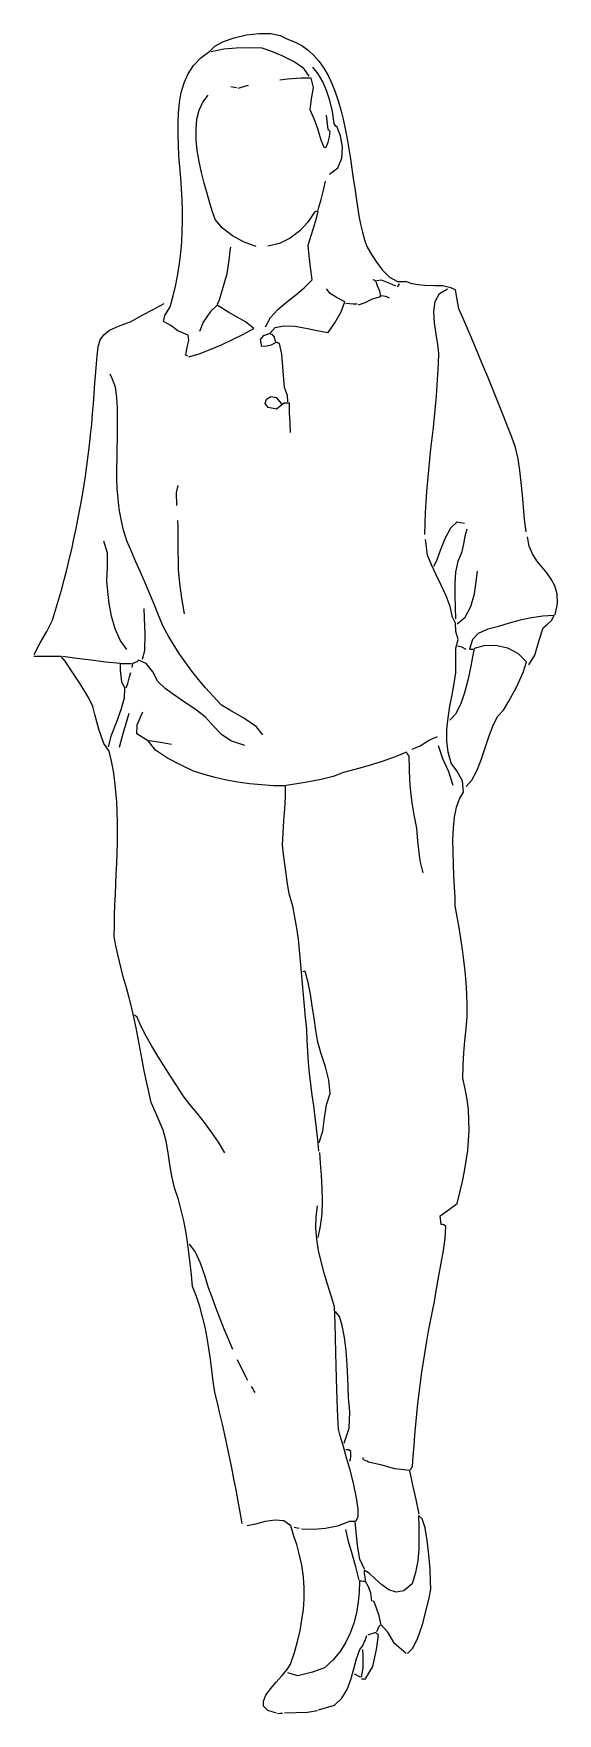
# Model space of a CAD drawing. Extents: x -29 to 24, y 80 to 250.
import ezdxf

# ---------------------------------------------------------------- set-up
doc = ezdxf.new("R2010")
doc.units = 0
doc.layers.add('OR-FIGURE', color=7, linetype='CONTINUOUS')

msp = doc.modelspace()

# ---------------------------------------------------------------- linework, layer by layer
at = {"layer": 'OR-FIGURE', "linetype": 'CONTINUOUS'}
for p, q in [((-9.86, 249.26), (-8.76, 249.63)), ((-8.76, 249.63), (-7.52, 249.91)), ((-7.52, 249.91), (-6.25, 250.05)), ((-6.25, 250.05), (-5.08, 250.05)), ((-5.08, 250.05), (-4.11, 249.87)), ((-4.11, 249.87), (-3.45, 249.51)), ((-12.13, 247.59), (-11.21, 248.27)), ((-11.21, 248.27), (-10.71, 248.79)), ((-9.8, 248.47), (-11.08, 248.22)), ((-10.71, 248.79), (-9.86, 249.26)), ((-8.57, 248.58), (-9.8, 248.47)), ((-7.32, 248.6), (-8.57, 248.58)), ((-5.93, 248.57), (-7.32, 248.6)), ((-5.08, 248.27), (-5.93, 248.57)), ((-3.93, 247.81), (-5.08, 248.27)), ((-3.45, 249.51), (-2.67, 249.23)), ((-2.67, 249.23), (-1.95, 248.85)), ((-1.95, 248.85), (-1.31, 248.39)), ((-1.31, 248.39), (-0.72, 247.85)), ((-0.72, 247.85), (-0.19, 247.24)), ((-13.42, 245.99), (-12.86, 246.83)), ((-12.86, 246.83), (-12.13, 247.59)), ((-2.72, 247.21), (-3.93, 247.81)), ((-1.72, 246.51), (-2.72, 247.21)), ((-1.19, 245.75), (-1.72, 246.51)), ((-0.29, 245.97), (-0.83, 246.65)), ((-0.19, 247.24), (0.28, 246.55)), ((0.28, 246.55), (0.71, 245.81)), ((-14.12, 244.11), (-13.83, 245.08)), ((-13.83, 245.08), (-13.42, 245.99)), ((-8.92, 244.64), (-9.1, 244.66)), ((-8.72, 244.61), (-8.92, 244.64)), ((-8.52, 244.56), (-8.72, 244.61)), ((-8.37, 244.54), (-8.03, 244.64)), ((-8.03, 244.64), (-7.68, 244.74)), ((-7.68, 244.74), (-7.33, 244.84)), ((-3.4, 245.44), (-4.16, 245.35)), ((-2, 245.54), (-3.4, 245.44)), ((-0.99, 245.53), (-2, 245.54)), ((-0.75, 244.6), (-0.99, 245.53)), ((-0.95, 243.45), (-0.75, 244.6)), ((0.18, 245.18), (-0.29, 245.97)), ((0.57, 244.3), (0.18, 245.18)), ((0.71, 245.81), (1.09, 245.01)), ((1.09, 245.01), (1.43, 244.16)), ((-14.39, 242.05), (-14.29, 243.1)), ((-14.29, 243.1), (-14.12, 244.11)), ((-12.3, 242.31), (-11.93, 243.13)), ((-11.93, 243.13), (-11.39, 243.83)), ((-1.1, 242.34), (-0.95, 243.45)), ((0.9, 243.3), (0.57, 244.3)), ((1.15, 242.19), (0.9, 243.3)), ((1.43, 244.16), (1.73, 243.27)), ((1.73, 243.27), (2, 242.34)), ((-14.42, 240.97), (-14.39, 242.05)), ((-12.62, 240.39), (-12.53, 241.39)), ((-12.53, 241.39), (-12.3, 242.31)), ((-0.71, 241.49), (-1.1, 242.34)), ((-0.35, 240.52), (-0.71, 241.49)), ((0.71, 240.35), (0.54, 241.8)), ((1.32, 240.96), (1.15, 242.19)), ((2, 242.34), (2.24, 241.39)), ((2.24, 241.39), (2.45, 240.41)), ((-14.41, 239.88), (-14.42, 240.97)), ((-14.38, 238.79), (-14.41, 239.88)), ((-12.61, 239.33), (-12.62, 240.39)), ((0, 239.29), (-0.35, 240.52)), ((0.77, 240.29), (0.71, 240.35)), ((0.72, 239.09), (0.84, 239.63)), ((0.84, 240.22), (0.77, 240.29)), ((0.92, 240.15), (0.84, 240.22)), ((0.84, 239.63), (0.92, 240.15)), ((1.42, 240.8), (1.32, 240.96)), ((1.5, 240.7), (1.42, 240.8)), ((1.63, 240.61), (1.5, 240.7)), ((1.97, 239.71), (1.63, 240.61)), ((2.16, 238.59), (1.97, 239.71)), ((2.45, 240.41), (2.64, 239.41)), ((2.64, 239.41), (2.81, 238.41)), ((-14.35, 237.71), (-14.38, 238.79)), ((-14.25, 236.58), (-14.35, 237.71)), ((-12.5, 238.23), (-12.61, 239.33)), ((-12.31, 237.12), (-12.5, 238.23)), ((0.36, 238.48), (0, 239.29)), ((0.49, 238.5), (0.72, 239.09)), ((2.11, 237.45), (2.16, 238.59)), ((2.81, 238.41), (2.97, 237.4)), ((-14.15, 235.46), (-14.25, 236.58)), ((-12.07, 236.01), (-12.31, 237.12)), ((-11.8, 234.93), (-12.07, 236.01)), ((0.84, 235.84), (1.7, 236.47)), ((1.7, 236.47), (2.11, 237.45)), ((2.97, 237.4), (3.12, 236.4)), ((3.12, 236.4), (3.26, 235.4)), ((-14.08, 234.36), (-14.15, 235.46)), ((-14.02, 233.26), (-14.08, 234.36)), ((-11.5, 233.89), (-11.8, 234.93)), ((0.24, 234.24), (0.46, 235.15)), ((3.26, 235.4), (3.4, 234.42)), ((3.4, 234.42), (3.54, 233.46)), ((-13.99, 232.18), (-14.02, 233.26)), ((-11.21, 232.91), (-11.5, 233.89)), ((-10.94, 232.03), (-11.21, 232.91)), ((-0.3, 232.26), (0, 233.27)), ((0, 233.27), (0.24, 234.24)), ((3.54, 233.46), (3.68, 232.53)), ((-14.01, 230.04), (-13.98, 231.11)), ((-13.98, 231.11), (-13.99, 232.18)), ((-10.7, 231.25), (-10.94, 232.03)), ((-9.95, 230.39), (-10.7, 231.25)), ((-1.32, 230.99), (-2.15, 230.11)), ((-0.66, 232.01), (-1.32, 230.99)), ((-0.8, 230.29), (-0.43, 231.51)), ((-0.53, 232.06), (-0.66, 232.01)), ((-0.4, 232.1), (-0.53, 232.06)), ((-0.43, 231.51), (-0.28, 232.13)), ((-0.28, 232.13), (-0.4, 232.1)), ((3.68, 232.53), (3.83, 231.63)), ((3.83, 231.63), (4, 230.78)), ((-14.06, 228.97), (-14.01, 230.04)), ((-8.93, 229.6), (-9.95, 230.39)), ((-7.77, 228.96), (-8.93, 229.6)), ((-3.11, 229.38), (-4.2, 228.85)), ((-2.15, 230.11), (-3.11, 229.38)), ((-1.29, 228.66), (-0.8, 230.29)), ((4, 230.78), (4.19, 229.97)), ((4.19, 229.97), (4.39, 229.22)), ((4.39, 229.22), (4.62, 228.53)), ((-14.28, 226.83), (-14.15, 227.9)), ((-14.15, 227.9), (-14.06, 228.97)), ((-9.26, 227.15), (-9.16, 228.09)), ((-9.16, 228.09), (-9.1, 228.48)), ((-6.54, 228.53), (-7.77, 228.96)), ((-4.2, 228.85), (-5.37, 228.56)), ((-1.21, 227.58), (-1.29, 228.66)), ((-1.05, 226.43), (-1.21, 227.58)), ((4.62, 228.53), (4.99, 227.88)), ((4.99, 227.88), (5.52, 227.05)), ((-14.45, 225.75), (-14.28, 226.83)), ((-10, 223.95), (-9.46, 225.79)), ((-9.46, 225.79), (-9.26, 227.15)), ((-0.91, 225.18), (-1.05, 226.43)), ((5.52, 227.05), (6.17, 226.18)), ((6.17, 226.18), (6.91, 225.45)), ((-14.93, 223.56), (-14.67, 224.66)), ((-14.67, 224.66), (-14.45, 225.75)), ((-2.59, 223.63), (-1.7, 224.37)), ((-1.7, 224.37), (-0.91, 225.18)), ((0.94, 223.8), (0.54, 224.25)), ((5.36, 225.13), (5.28, 225.18)), ((5.46, 225.06), (5.36, 225.13)), ((5.56, 224.98), (5.46, 225.06)), ((5.71, 224.56), (5.56, 224.98)), ((6.12, 225.12), (5.61, 225.06)), ((5.93, 224.01), (5.71, 224.56)), ((6.94, 224.81), (6.12, 225.12)), ((6.91, 225.45), (7.71, 225)), ((7.54, 224.52), (6.94, 224.81)), ((7.69, 224.5), (7.82, 224.58)), ((7.71, 225), (8.53, 224.99)), ((7.82, 224.58), (7.9, 224.69)), ((7.9, 224.69), (7.94, 224.8)), ((11.95, 223.77), (12.76, 224.25)), ((13.71, 223.38), (13.58, 224.15)), ((-16.94, 222.18), (-15.82, 222.77)), ((-15.51, 222.01), (-15.24, 222.44)), ((-15.24, 222.44), (-14.93, 223.56)), ((-10.47, 222.6), (-11.16, 221.97)), ((-9.3, 221.86), (-10.47, 222.6)), ((-10.45, 222.7), (-10.26, 223.15)), ((-10.26, 223.15), (-10, 223.95)), ((-4.36, 222.18), (-3.5, 222.91)), ((-3.5, 222.91), (-2.59, 223.63)), ((1.63, 223.35), (0.94, 223.8)), ((2.39, 222.95), (1.63, 223.35)), ((2.04, 221.93), (2.39, 222.95)), ((2.87, 222.75), (2.49, 222.77)), ((3.26, 222.72), (2.87, 222.75)), ((3.66, 222.7), (3.26, 222.72)), ((3.78, 222.65), (4.46, 222.89)), ((4.46, 222.89), (5.2, 223.23)), ((5.2, 223.23), (6.04, 223.48)), ((6.04, 223.48), (5.93, 224.01)), ((6.52, 223.48), (6.12, 223.54)), ((6.72, 223.42), (6.52, 223.48)), ((6.9, 223.33), (6.72, 223.42)), ((11.39, 221.96), (11.53, 222.98)), ((11.53, 222.98), (11.95, 223.77)), ((13.93, 222.22), (13.71, 223.38)), ((-20.45, 220.5), (-19.17, 220.97)), ((-19.17, 220.97), (-18.06, 221.58)), ((-18.06, 221.58), (-16.94, 222.18)), ((-15.9, 220.97), (-15.77, 221.56)), ((-15.17, 220.54), (-15.9, 220.97)), ((-15.77, 221.56), (-15.51, 222.01)), ((-11.89, 220.88), (-12.27, 219.93)), ((-11.16, 221.97), (-11.89, 220.88)), ((-7.64, 220.92), (-9.3, 221.86)), ((-6.79, 220.24), (-7.64, 220.92)), ((-5.6, 220.42), (-5.09, 221.36)), ((-5.09, 221.36), (-4.36, 222.18)), ((0.71, 219.86), (1.4, 220.81)), ((1.4, 220.81), (2.04, 221.93)), ((11.46, 220.83), (11.39, 221.96)), ((11.63, 219.69), (11.46, 220.83)), ((14.34, 221.26), (13.93, 222.22)), ((14.76, 220.3), (14.34, 221.26)), ((-22.49, 218.4), (-22.3, 219.09)), ((-22.3, 219.09), (-21.94, 219.62)), ((-21.94, 219.62), (-21.35, 220.07)), ((-21.35, 220.07), (-20.45, 220.5)), ((-14.45, 220.01), (-15.17, 220.54)), ((-13.41, 219.58), (-14.45, 220.01)), ((-13.52, 218.36), (-13.35, 219.05)), ((-13.35, 219.05), (-13.41, 219.58)), ((-10.06, 218.6), (-8.92, 219.13)), ((-8.92, 219.13), (-7.82, 219.69)), ((-7.82, 219.69), (-6.79, 220.24)), ((-6.12, 219.13), (-5.77, 219.55)), ((-5.98, 218.44), (-6.12, 219.13)), ((-5.77, 219.55), (-5.15, 219.78)), ((-5.15, 219.78), (-4.64, 220.34)), ((-4.87, 219.61), (-5.12, 219.68)), ((-4.68, 219.36), (-4.87, 219.61)), ((-4.61, 218.92), (-4.68, 219.36)), ((-4.64, 220.34), (-3.74, 220.53)), ((-3.74, 220.53), (-2.6, 220.47)), ((-2.6, 220.47), (-1.37, 220.25)), ((-1.37, 220.25), (-0.21, 220.01)), ((-0.21, 220.01), (0.71, 219.86)), ((11.8, 218.63), (11.63, 219.69)), ((15.18, 219.32), (14.76, 220.3)), ((15.59, 218.34), (15.18, 219.32)), ((-22.7, 216.27), (-22.6, 217.48)), ((-22.6, 217.48), (-22.49, 218.4)), ((-13.64, 217.55), (-13.52, 218.36)), ((-13.59, 217.52), (-13.64, 217.55)), ((-13.54, 217.5), (-13.59, 217.52)), ((-13.49, 217.47), (-13.54, 217.5)), ((-13.34, 217.4), (-12.3, 217.7)), ((-12.3, 217.7), (-11.2, 218.11)), ((-11.2, 218.11), (-10.06, 218.6)), ((-5.47, 218.46), (-5.98, 218.44)), ((-5.03, 218.57), (-5.47, 218.46)), ((-4.56, 218.84), (-5.03, 218.57)), ((-4.44, 218.82), (-4.56, 218.84)), ((-4.31, 218.78), (-4.44, 218.82)), ((-4.18, 218.74), (-4.31, 218.78)), ((-3.96, 217.65), (-4.18, 218.74)), ((-3.83, 215.93), (-3.96, 217.65)), ((11.9, 217.75), (11.8, 218.63)), ((11.87, 216.67), (11.9, 217.75)), ((16.01, 217.36), (15.59, 218.34)), ((16.42, 216.36), (16.01, 217.36)), ((-22.85, 214.71), (-22.7, 216.27)), ((-21.1, 215.19), (-21.28, 215.62)), ((-3.68, 214.3), (-3.83, 215.93)), ((11.74, 214.52), (11.81, 215.6)), ((11.81, 215.6), (11.87, 216.67)), ((16.84, 215.36), (16.42, 216.36)), ((-22.91, 213.68), (-22.85, 214.71)), ((-20.92, 214.76), (-21.1, 215.19)), ((-20.75, 214.33), (-20.92, 214.76)), ((-20.63, 213.26), (-20.75, 214.33)), ((-3.37, 213.47), (-3.68, 214.3)), ((11.65, 213.45), (11.74, 214.52)), ((17.25, 214.36), (16.84, 215.36)), ((17.66, 213.35), (17.25, 214.36)), ((-23.06, 211.61), (-22.98, 212.65)), ((-22.98, 212.65), (-22.91, 213.68)), ((-20.56, 212.21), (-20.63, 213.26)), ((-20.53, 211.18), (-20.56, 212.21)), ((-5.63, 212.68), (-5.49, 213.12)), ((-5.34, 212.28), (-5.63, 212.68)), ((-5.49, 213.12), (-5.08, 213.39)), ((-4.51, 212.1), (-5.34, 212.28)), ((-5.08, 213.39), (-4.53, 213.29)), ((-4.53, 213.29), (-3.98, 212.63)), ((-4.12, 212.4), (-4.51, 212.1)), ((-3.72, 212.69), (-4.12, 212.4)), ((-3.19, 212.7), (-3.72, 212.69)), ((-3.37, 213.26), (-3.37, 213.47)), ((-3.36, 213.05), (-3.37, 213.26)), ((-3.35, 212.83), (-3.36, 213.05)), ((-3.17, 211.72), (-3.19, 212.7)), ((11.45, 211.31), (11.56, 212.38)), ((11.56, 212.38), (11.65, 213.45)), ((18.06, 212.33), (17.66, 213.35)), ((18.47, 211.31), (18.06, 212.33)), ((-23.26, 209.52), (-23.15, 210.57)), ((-23.15, 210.57), (-23.06, 211.61)), ((-20.53, 210.16), (-20.53, 211.18)), ((-3.13, 210.73), (-3.17, 211.72)), ((-3.09, 209.74), (-3.13, 210.73)), ((11.34, 210.23), (11.45, 211.31)), ((18.86, 210.29), (18.47, 211.31)), ((-23.38, 208.47), (-23.26, 209.52)), ((-20.57, 208.13), (-20.55, 209.14)), ((-20.55, 209.14), (-20.53, 210.16)), ((11.1, 208.09), (11.22, 209.16)), ((11.22, 209.16), (11.34, 210.23)), ((19.25, 209.27), (18.86, 210.29)), ((19.64, 208.24), (19.25, 209.27)), ((-23.64, 206.37), (-23.5, 207.42)), ((-23.5, 207.42), (-23.38, 208.47)), ((-20.61, 206.12), (-20.59, 207.12)), ((-20.59, 207.12), (-20.57, 208.13)), ((10.99, 207.01), (11.1, 208.09)), ((19.89, 207.09), (19.64, 208.24)), ((-23.79, 205.31), (-23.64, 206.37)), ((-20.6, 205.1), (-20.61, 206.12)), ((10.77, 204.86), (10.88, 205.94)), ((10.88, 205.94), (10.99, 207.01)), ((20.08, 205.9), (19.89, 207.09)), ((20.21, 204.69), (20.08, 205.9)), ((-24.13, 203.21), (-23.96, 204.26)), ((-23.96, 204.26), (-23.79, 205.31)), ((-20.57, 204.08), (-20.6, 205.1)), ((-20.49, 203.05), (-20.57, 204.08)), ((-14.59, 203.66), (-14.43, 204.38)), ((10.6, 202.7), (10.68, 203.78)), ((10.68, 203.78), (10.77, 204.86)), ((20.33, 203.45), (20.21, 204.69)), ((-24.51, 201.1), (-24.31, 202.15)), ((-24.31, 202.15), (-24.13, 203.21)), ((-20.37, 202.01), (-20.49, 203.05)), ((-20.18, 200.95), (-20.37, 202.01)), ((-14.56, 202.35), (-14.59, 203.66)), ((10.54, 201.62), (10.6, 202.7)), ((20.43, 202.2), (20.33, 203.45)), ((20.55, 200.95), (20.43, 202.2)), ((-24.72, 200.05), (-24.51, 201.1)), ((-19.93, 199.88), (-20.18, 200.95)), ((-14.41, 200.2), (-14.44, 200.86)), ((10.48, 199.44), (10.5, 200.53)), ((10.5, 200.53), (10.54, 201.62)), ((13.09, 200.09), (13.74, 200.71)), ((13.74, 200.71), (14.49, 200.58)), ((20.7, 199.69), (20.55, 200.95)), ((-25.17, 197.95), (-24.94, 199)), ((-24.94, 199), (-24.72, 200.05)), ((-21.56, 197.54), (-21.91, 198.75)), ((-19.6, 198.78), (-19.93, 199.88)), ((-19.14, 197.73), (-19.6, 198.78)), ((-14.41, 198.7), (-14.41, 200.2)), ((-14.4, 195.86), (-14.41, 198.7)), ((10.61, 198.42), (10.55, 198.93)), ((12.06, 197.84), (12.53, 199.04)), ((12.53, 199.04), (13.09, 200.09)), ((14.41, 198.49), (14.57, 199.26)), ((14.57, 199.26), (14.74, 200.02)), ((21.01, 198.25), (20.83, 199.18)), ((-25.67, 195.87), (-25.41, 196.91)), ((-25.41, 196.91), (-25.17, 197.95)), ((-21.56, 196.12), (-21.56, 197.54)), ((-18.68, 196.68), (-19.14, 197.73)), ((10.68, 197.89), (10.61, 198.42)), ((10.76, 197.36), (10.68, 197.89)), ((11.14, 196.38), (10.76, 197.36)), ((11.69, 196.8), (12.06, 197.84)), ((13.83, 196.73), (14.26, 197.71)), ((14.26, 197.71), (14.41, 198.49)), ((21.35, 197.47), (21.01, 198.25)), ((21.8, 196.78), (21.35, 197.47)), ((-25.93, 194.84), (-25.67, 195.87)), ((-21.63, 194.72), (-21.56, 196.12)), ((-18.22, 195.62), (-18.68, 196.68)), ((-17.76, 194.56), (-18.22, 195.62)), ((-14.26, 194.47), (-14.4, 195.86)), ((11.62, 195.37), (11.14, 196.38)), ((11.39, 196.22), (11.69, 196.8)), ((12.13, 194.32), (11.62, 195.37)), ((13.53, 194.47), (13.61, 195.64)), ((13.61, 195.64), (13.83, 196.73)), ((15.68, 194.67), (15.81, 195.71)), ((22.29, 196.16), (21.8, 196.78)), ((22.8, 195.55), (22.29, 196.16)), ((23.25, 194.92), (22.8, 195.55)), ((-26.5, 192.79), (-26.21, 193.81)), ((-26.21, 193.81), (-25.93, 194.84)), ((-21.53, 193.68), (-21.63, 194.72)), ((-21.38, 192.46), (-21.53, 193.68)), ((-17.3, 193.49), (-17.76, 194.56)), ((-14.06, 193), (-14.26, 194.47)), ((12.62, 193.25), (12.13, 194.32)), ((13.54, 193.26), (13.53, 194.47)), ((15.48, 193.42), (15.68, 194.67)), ((23.62, 194.23), (23.25, 194.92)), ((23.84, 193.42), (23.62, 194.23)), ((-26.8, 191.77), (-26.5, 192.79)), ((-21.14, 191.17), (-21.38, 192.46)), ((-17.81, 191.01), (-17.85, 191.96)), ((-16.85, 192.4), (-17.3, 193.49)), ((-16.4, 191.29), (-16.85, 192.4)), ((-13.77, 191.42), (-14.06, 193)), ((13.03, 192.16), (12.62, 193.25)), ((13.29, 191.07), (13.03, 192.16)), ((13.58, 192.07), (13.54, 193.26)), ((13.6, 190.92), (13.58, 192.07)), ((14.57, 191.08), (15.13, 192.15)), ((15.13, 192.15), (15.48, 193.42)), ((23.64, 191.3), (23.86, 192.45)), ((23.86, 192.45), (23.84, 193.42)), ((-27.69, 189.63), (-27.11, 190.76)), ((-27.11, 190.76), (-26.8, 191.77)), ((-20.79, 189.9), (-21.14, 191.17)), ((-17.74, 189.36), (-17.81, 191.01)), ((-15.95, 190.15), (-16.4, 191.29)), ((-15.39, 189.16), (-15.95, 190.15)), ((13.57, 190.48), (13.29, 191.07)), ((13.62, 189.63), (13.57, 190.48)), ((13.73, 190.41), (14.57, 191.08)), ((17.91, 190.15), (16.85, 189.85)), ((19, 190.46), (17.91, 190.15)), ((20.11, 190.76), (19, 190.46)), ((21.24, 191.01), (20.11, 190.76)), ((22.38, 191.18), (21.24, 191.01)), ((23.54, 191.25), (22.38, 191.18)), ((22.43, 190), (22.88, 190.38)), ((22.88, 190.38), (23.27, 190.73)), ((23.27, 190.73), (23.54, 191.25)), ((-28.96, 187.29), (-28.35, 188.47)), ((-28.35, 188.47), (-27.69, 189.63)), ((-20.29, 188.75), (-20.79, 189.9)), ((-19.6, 187.82), (-20.29, 188.75)), ((-17.78, 187.72), (-17.74, 189.36)), ((-14.82, 188.21), (-15.39, 189.16)), ((13.85, 188.81), (13.62, 189.63)), ((13.62, 187.95), (13.85, 188.81)), ((15.3, 188.82), (14.99, 187.85)), ((15.87, 189.42), (15.3, 188.82)), ((16.85, 189.85), (15.87, 189.42)), ((21.57, 187.24), (22.04, 188.75)), ((22.04, 188.75), (22.43, 190)), ((-28.09, 187.11), (-29.01, 187.11)), ((-27.16, 187.11), (-28.09, 187.11)), ((-26.22, 187.11), (-27.16, 187.11)), ((-25.84, 186.62), (-26.22, 187.11)), ((-24.65, 186.91), (-26.05, 187.09)), ((-23.22, 186.72), (-24.65, 186.91)), ((-18.41, 186.73), (-18.59, 186.56)), ((-17.64, 186.39), (-18.41, 186.73)), ((-18.03, 186.83), (-17.78, 187.72)), ((-14.25, 187.32), (-14.82, 188.21)), ((-13.66, 186.45), (-14.25, 187.32)), ((13.6, 186.61), (13.62, 187.95)), ((13.98, 188.12), (13.78, 188.15)), ((14.23, 188.03), (13.98, 188.12)), ((14.64, 187.82), (14.23, 188.03)), ((14.99, 187.85), (15.12, 187.85)), ((15.3, 187.06), (15.09, 185.95)), ((15.12, 187.85), (15.25, 187.85)), ((15.25, 187.85), (15.37, 187.85)), ((15.45, 187.9), (15.3, 187.06)), ((16.44, 188.19), (15.45, 187.9)), ((17.63, 188.2), (16.44, 188.19)), ((18.85, 187.93), (17.63, 188.2)), ((19.94, 187.38), (18.85, 187.93)), ((20.73, 186.55), (19.94, 187.38)), ((20.98, 186.25), (21.57, 187.24)), ((-25.12, 185.56), (-25.84, 186.62)), ((-24.26, 184.23), (-25.12, 185.56)), ((-21.76, 186.53), (-23.22, 186.72)), ((-20.26, 186.38), (-21.76, 186.53)), ((-20.24, 185.72), (-20.26, 186.38)), ((-20.11, 184.53), (-20.24, 185.72)), ((-20.21, 186.38), (-19.86, 186.38)), ((-19.86, 186.38), (-19.49, 186.38)), ((-19.52, 184.39), (-19.34, 185.06)), ((-19.49, 186.38), (-19.12, 186.38)), ((-19.34, 185.06), (-19.2, 185.49)), ((-19.08, 186.21), (-19.1, 185.98)), ((-19.02, 186.38), (-19.08, 186.21)), ((-18.83, 186.45), (-19.02, 186.38)), ((-18.59, 186.56), (-18.83, 186.45)), ((-16.98, 185.56), (-17.64, 186.39)), ((-16.46, 184.57), (-16.98, 185.56)), ((-13.03, 185.61), (-13.66, 186.45)), ((-12.37, 184.77), (-13.03, 185.61)), ((13.45, 184.36), (13.62, 185.46)), ((13.62, 185.46), (13.6, 186.61)), ((15.09, 185.95), (14.82, 184.7)), ((19.72, 184.02), (20.42, 185.5)), ((20.42, 185.5), (20.73, 186.55)), ((-23.49, 182.95), (-24.26, 184.23)), ((-19.81, 183.89), (-20.11, 184.53)), ((-19.83, 182.94), (-19.81, 183.89)), ((-19.68, 183.92), (-19.52, 184.39)), ((-15.72, 183.86), (-16.46, 184.57)), ((-14.8, 183.18), (-15.72, 183.86)), ((-11.66, 183.93), (-12.37, 184.77)), ((-10.88, 183.08), (-11.66, 183.93)), ((13.23, 183.23), (13.45, 184.36)), ((14.48, 183.42), (14.07, 182.24)), ((14.82, 184.7), (14.48, 183.42)), ((18.95, 182.59), (19.72, 184.02)), ((-23.03, 182.04), (-23.49, 182.95)), ((-22.83, 181.25), (-23.03, 182.04)), ((-20.66, 180.45), (-20.17, 181.75)), ((-20.17, 181.75), (-19.83, 182.94)), ((-13.77, 182.49), (-14.8, 183.18)), ((-12.71, 181.77), (-13.77, 182.49)), ((-11.69, 181), (-12.71, 181.77)), ((-10.04, 182.19), (-10.88, 183.08)), ((-9.13, 181.64), (-10.04, 182.19)), ((-7.79, 180.87), (-9.13, 181.64)), ((12.83, 180.91), (13.02, 182.07)), ((13.02, 182.07), (13.23, 183.23)), ((14.07, 182.24), (13.58, 181.28)), ((17.86, 181.08), (18.44, 181.68)), ((18.44, 181.68), (18.95, 182.59)), ((-22.43, 179.77), (-22.83, 181.25)), ((-21.14, 179.15), (-20.66, 180.45)), ((-20.03, 179.09), (-19.7, 180.24)), ((-19.7, 180.24), (-19.38, 181.38)), ((-18.58, 179.3), (-18.55, 180.21)), ((-18.55, 180.21), (-17.98, 181.51)), ((-10.78, 180), (-11.69, 181)), ((-10.04, 179.21), (-10.78, 180)), ((-6.53, 180), (-7.79, 180.87)), ((-5.88, 179.2), (-6.53, 180)), ((12.71, 179.74), (12.83, 180.91)), ((13.58, 181.28), (13.02, 180.67)), ((16.96, 179.08), (17.38, 180.18)), ((17.38, 180.18), (17.86, 181.08)), ((-21.92, 178.31), (-22.43, 179.77)), ((-21.38, 177.55), (-21.92, 178.31)), ((-21.46, 177.98), (-21.14, 179.15)), ((-20.34, 177.93), (-20.03, 179.09)), ((-17.42, 178.54), (-18.58, 179.3)), ((-16.71, 177.65), (-17.42, 178.54)), ((-16.2, 178.42), (-17.35, 178.59)), ((-15.08, 178.2), (-16.2, 178.42)), ((-9.12, 178.59), (-10.04, 179.21)), ((-7.68, 178.11), (-9.12, 178.59)), ((10, 178.07), (10.86, 178.6)), ((10.86, 178.6), (11.75, 179.02)), ((12.7, 178.58), (12.71, 179.74)), ((12.83, 177.44), (12.7, 178.58)), ((16.57, 177.88), (16.96, 179.08)), ((-21.15, 176.52), (-21.38, 177.55)), ((-15.51, 176.84), (-16.71, 177.65)), ((-14.13, 176.12), (-15.51, 176.84)), ((7.49, 176.95), (6.16, 176.49)), ((8.63, 177.45), (7.49, 176.95)), ((8.71, 177.31), (8.63, 177.45)), ((8.81, 177.17), (8.71, 177.31)), ((8.91, 177.02), (8.81, 177.17)), ((8.93, 175.74), (8.91, 177.02)), ((9.21, 177.75), (10, 178.07)), ((12.29, 176.77), (11.87, 178.08)), ((12.92, 175.44), (12.29, 176.77)), ((13.14, 176.33), (12.83, 177.44)), ((15.74, 175.55), (16.17, 176.67)), ((16.17, 176.67), (16.57, 177.88)), ((-20.96, 175.5), (-21.15, 176.52)), ((-20.81, 174.47), (-20.96, 175.5)), ((-12.88, 175.52), (-14.13, 176.12)), ((-11.8, 175.17), (-12.88, 175.52)), ((-10.69, 174.87), (-11.8, 175.17)), ((-9.55, 174.61), (-10.69, 174.87)), ((1.23, 174.99), (0.03, 174.69)), ((2.26, 175.39), (1.23, 174.99)), ((3.42, 175.69), (2.26, 175.39)), ((4.76, 176.06), (3.42, 175.69)), ((6.16, 176.49), (4.76, 176.06)), ((8.98, 174.57), (8.93, 175.74)), ((13.35, 174.07), (12.92, 175.44)), ((13.71, 175.55), (13.14, 176.33)), ((14.27, 174.53), (13.71, 175.55)), ((15.24, 174.61), (15.74, 175.55)), ((-20.7, 173.44), (-20.81, 174.47)), ((-20.62, 172.41), (-20.7, 173.44)), ((-8.39, 174.4), (-9.55, 174.61)), ((-7.21, 174.24), (-8.39, 174.4)), ((-6.01, 174.12), (-7.21, 174.24)), ((-4.8, 174.05), (-6.01, 174.12)), ((-3.57, 174.02), (-4.8, 174.05)), ((-3.6, 172.9), (-3.57, 174.02)), ((-2.44, 174.25), (-3.52, 174.07)), ((-1.22, 174.45), (-2.44, 174.25)), ((0.03, 174.69), (-1.22, 174.45)), ((9.06, 173.44), (8.98, 174.57)), ((9.2, 172.3), (9.06, 173.44)), ((13.98, 172.72), (14.38, 173.39)), ((14.38, 173.39), (14.27, 174.53)), ((14.64, 173.95), (15.24, 174.61)), ((-20.57, 171.38), (-20.62, 172.41)), ((-3.74, 170.5), (-3.66, 171.72)), ((-3.66, 171.72), (-3.6, 172.9)), ((9.4, 171.09), (9.2, 172.3)), ((13.49, 170.88), (13.68, 171.88)), ((13.68, 171.88), (13.98, 172.72)), ((-20.55, 170.35), (-20.57, 171.38)), ((-20.54, 169.31), (-20.55, 170.35)), ((-3.82, 169.27), (-3.74, 170.5)), ((9.69, 169.76), (9.4, 171.09)), ((9.79, 168.44), (9.69, 169.76)), ((13.32, 168.59), (13.37, 169.77)), ((13.37, 169.77), (13.49, 170.88)), ((-20.58, 167.23), (-20.56, 168.27)), ((-20.56, 168.27), (-20.54, 169.31)), ((-3.88, 168.04), (-3.82, 169.27)), ((10, 166.46), (9.79, 168.44)), ((13.33, 167.36), (13.32, 168.59)), ((-20.62, 166.19), (-20.58, 167.23)), ((-3.74, 166.87), (-3.88, 168.04)), ((-3.6, 165.64), (-3.74, 166.87)), ((10.3, 165.25), (10, 166.46)), ((13.36, 166.13), (13.33, 167.36)), ((-20.71, 164.1), (-20.67, 165.15)), ((-20.67, 165.15), (-20.62, 166.19)), ((-3.43, 164.38), (-3.6, 165.64)), ((13.42, 164.94), (13.36, 166.13)), ((13.48, 163.81), (13.42, 164.94)), ((-20.8, 162), (-20.76, 163.05)), ((-20.76, 163.05), (-20.71, 164.1)), ((-3.2, 163.11), (-3.43, 164.38)), ((-2.86, 161.87), (-3.2, 163.11)), ((13.53, 162.78), (13.48, 163.81)), ((-20.84, 160.95), (-20.8, 162)), ((-2.64, 160.77), (-2.86, 161.87)), ((13.55, 161.9), (13.53, 162.78)), ((13.75, 160.8), (13.55, 161.9)), ((-20.87, 158.83), (-20.86, 159.89)), ((-20.86, 159.89), (-20.84, 160.95)), ((-2.45, 159.66), (-2.64, 160.77)), ((-2.29, 158.54), (-2.45, 159.66)), ((13.95, 159.71), (13.75, 160.8)), ((14.12, 158.61), (13.95, 159.71)), ((-20.75, 158.05), (-20.87, 158.83)), ((-20.52, 156.99), (-20.75, 158.05)), ((-2.17, 157.43), (-2.29, 158.54)), ((14.28, 157.51), (14.12, 158.61)), ((-19.98, 154.72), (-20.52, 156.99)), ((-2.06, 156.31), (-2.17, 157.43)), ((-1.96, 155.18), (-2.06, 156.31)), ((14.42, 156.4), (14.28, 157.51)), ((14.54, 155.29), (14.42, 156.4)), ((-19.67, 153.74), (-19.98, 154.72)), ((-1.87, 154.05), (-1.96, 155.18)), ((-1.75, 155.27), (-1.82, 155.25)), ((-1.67, 155.28), (-1.75, 155.27)), ((-1.59, 155.28), (-1.67, 155.28)), ((-1.31, 154.16), (-1.59, 155.28)), ((14.64, 154.16), (14.54, 155.29)), ((-19.39, 152.73), (-19.67, 153.74)), ((-1.77, 152.91), (-1.87, 154.05)), ((-1.67, 151.76), (-1.77, 152.91)), ((-1.07, 152.99), (-1.31, 154.16)), ((-0.88, 151.79), (-1.07, 152.99)), ((14.71, 153.03), (14.64, 154.16)), ((14.75, 151.88), (14.71, 153.03)), ((-19.13, 151.69), (-19.39, 152.73)), ((-18.89, 150.64), (-19.13, 151.69)), ((-1.56, 150.61), (-1.67, 151.76)), ((-0.69, 150.57), (-0.88, 151.79)), ((14.77, 150.71), (14.75, 151.88)), ((-18.67, 149.58), (-18.89, 150.64)), ((-18.76, 150.81), (-18.82, 150.86)), ((-18.69, 150.76), (-18.76, 150.81)), ((-18.61, 150.71), (-18.69, 150.76)), ((-18.46, 148.5), (-18.67, 149.58)), ((-18.16, 149.72), (-18.61, 150.71)), ((-17.65, 148.72), (-18.16, 149.72)), ((-1.42, 149.44), (-1.56, 150.61)), ((-1.4, 148.32), (-1.42, 149.44)), ((-0.52, 149.34), (-0.69, 150.57)), ((14.52, 148.28), (14.64, 149.49)), ((14.64, 149.49), (14.77, 150.71)), ((-18.25, 147.42), (-18.46, 148.5)), ((-17.08, 147.71), (-17.65, 148.72)), ((-16.48, 146.71), (-17.08, 147.71)), ((-1.34, 147.2), (-1.4, 148.32)), ((-0.33, 148.13), (-0.52, 149.34)), ((0.03, 146.96), (-0.33, 148.13)), ((14.41, 147.06), (14.52, 148.28)), ((-18.05, 146.33), (-18.25, 147.42)), ((-17.84, 145.25), (-18.05, 146.33)), ((-15.85, 145.7), (-16.48, 146.71)), ((-1.26, 146.09), (-1.34, 147.2)), ((-1.15, 144.99), (-1.26, 146.09)), ((0.45, 145.65), (0.03, 146.96)), ((14.34, 145.8), (14.41, 147.06)), ((-17.62, 144.17), (-17.84, 145.25)), ((-15.2, 144.7), (-15.85, 145.7)), ((-14.56, 143.71), (-15.2, 144.7)), ((-1.02, 143.89), (-1.15, 144.99)), ((0.8, 144.28), (0.45, 145.65)), ((14.31, 144.5), (14.34, 145.8)), ((14.57, 143.4), (14.31, 144.5)), ((-17.39, 143.1), (-17.62, 144.17)), ((-17.14, 142.04), (-17.39, 143.1)), ((-13.92, 142.72), (-14.56, 143.71)), ((-13.23, 141.84), (-13.92, 142.72)), ((-0.88, 142.79), (-1.02, 143.89)), ((-0.74, 141.68), (-0.88, 142.79)), ((0.55, 141.81), (0.94, 142.93)), ((0.94, 142.93), (0.8, 144.28)), ((14.75, 142.33), (14.57, 143.4)), ((-16.74, 141.12), (-17.14, 142.04)), ((-16.33, 140.19), (-16.74, 141.12)), ((-12.5, 140.94), (-13.23, 141.84)), ((-11.77, 140.01), (-12.5, 140.94)), ((-0.6, 140.56), (-0.74, 141.68)), ((0.36, 140.48), (0.55, 141.81)), ((14.88, 141.28), (14.75, 142.33)), ((14.94, 140.25), (14.88, 141.28)), ((-15.93, 139.25), (-16.33, 140.19)), ((-15.62, 138.11), (-15.93, 139.25)), ((-11.05, 139.04), (-11.77, 140.01)), ((-0.46, 139.43), (-0.6, 140.56)), ((-0.33, 138.28), (-0.46, 139.43)), ((0.17, 139.13), (0.36, 140.48)), ((14.9, 138.2), (14.95, 139.22)), ((14.95, 139.22), (14.94, 140.25)), ((-15.42, 136.95), (-15.62, 138.11)), ((-10.35, 138.03), (-11.05, 139.04)), ((-9.71, 136.96), (-10.35, 138.03)), ((-0.23, 137.12), (-0.33, 138.28)), ((-0.17, 137.98), (0.17, 139.13)), ((14.81, 137.18), (14.9, 138.2)), ((-15.25, 135.77), (-15.42, 136.95)), ((-0.04, 135.89), (-0.12, 136.99)), ((0.05, 134.68), (-0.04, 135.89)), ((14.49, 135.11), (14.67, 136.15)), ((14.67, 136.15), (14.81, 137.18)), ((-15.06, 134.58), (-15.25, 135.77)), ((-14.8, 133.4), (-15.06, 134.58)), ((0.12, 133.39), (0.05, 134.68)), ((14.28, 134.04), (14.49, 135.11)), ((-14.4, 132.22), (-14.8, 133.4)), ((0.15, 132.08), (0.12, 133.39)), ((13.75, 131.82), (14.03, 132.94)), ((14.03, 132.94), (14.28, 134.04)), ((-14.11, 131.15), (-14.4, 132.22)), ((-13.86, 130.09), (-14.11, 131.15)), ((-0.49, 130.47), (-0.35, 131.59)), ((-0.04, 129.54), (0.1, 130.78)), ((0.1, 130.78), (0.15, 132.08)), ((12.03, 130.57), (12.97, 131.25)), ((12.97, 131.25), (13.75, 131.82)), ((-13.65, 129.02), (-13.86, 130.09)), ((-13.48, 127.95), (-13.65, 129.02)), ((-0.51, 129.34), (-0.49, 130.47)), ((-0.42, 128.22), (-0.51, 129.34)), ((-0.3, 128.39), (-0.04, 129.54)), ((12.13, 129.69), (12.03, 130.57)), ((12.25, 129.69), (12.13, 129.69)), ((12.39, 129.67), (12.25, 129.69)), ((12.61, 129.51), (12.39, 129.67)), ((12.54, 128.33), (12.61, 129.51)), ((-13.33, 126.86), (-13.48, 127.95)), ((-12.7, 126.99), (-13.29, 127.73)), ((-0.24, 127.08), (-0.42, 128.22)), ((12.38, 127.09), (12.54, 128.33)), ((-13.2, 125.75), (-13.33, 126.86)), ((-13.08, 124.62), (-13.2, 125.75)), ((-12.16, 125.79), (-12.7, 126.99)), ((-11.71, 124.46), (-12.16, 125.79)), ((0, 125.95), (-0.24, 127.08)), ((0.31, 124.8), (0, 125.95)), ((11.89, 124.51), (12.14, 125.81)), ((12.14, 125.81), (12.38, 127.09)), ((-12.96, 123.45), (-13.08, 124.62)), ((-11.36, 123.32), (-11.71, 124.46)), ((0.65, 123.66), (0.31, 124.8)), ((11.65, 123.21), (11.89, 124.51)), ((-12.57, 122.44), (-12.96, 123.45)), ((-12.23, 121.42), (-12.57, 122.44)), ((-10.96, 122.26), (-11.36, 123.32)), ((-10.57, 121.21), (-10.96, 122.26)), ((1.01, 122.51), (0.65, 123.66)), ((1.37, 121.37), (1.01, 122.51)), ((11.47, 121.92), (11.65, 123.21)), ((-11.95, 120.38), (-12.23, 121.42)), ((-10.17, 120.18), (-10.57, 121.21)), ((1.42, 119.75), (1.37, 121.37)), ((1.86, 120.41), (1.47, 120.93)), ((11.05, 119.94), (11.25, 120.94)), ((11.25, 120.94), (11.47, 121.92)), ((-11.71, 119.33), (-11.95, 120.38)), ((-11.51, 118.26), (-11.71, 119.33)), ((-9.77, 119.14), (-10.17, 120.18)), ((-9.35, 118.11), (-9.77, 119.14)), ((1.47, 118.22), (1.42, 119.75)), ((2.15, 119.49), (1.86, 120.41)), ((2.38, 118.29), (2.15, 119.49)), ((10.68, 117.91), (10.86, 118.93)), ((10.86, 118.93), (11.05, 119.94)), ((-11.33, 117.18), (-11.51, 118.26)), ((-11.17, 116.09), (-11.33, 117.18)), ((-8.91, 117.08), (-9.35, 118.11)), ((1.51, 116.78), (1.47, 118.22)), ((2.54, 116.94), (2.38, 118.29)), ((10.5, 116.88), (10.68, 117.91)), ((-11.03, 114.99), (-11.17, 116.09)), ((-7.93, 114.99), (-8.44, 116.04)), ((1.54, 115.43), (1.51, 116.78)), ((1.58, 114.19), (1.54, 115.43)), ((2.64, 115.54), (2.54, 116.94)), ((2.7, 114.22), (2.64, 115.54)), ((10.19, 114.79), (10.34, 115.84)), ((10.34, 115.84), (10.5, 116.88)), ((-10.88, 113.87), (-11.03, 114.99)), ((-10.73, 112.74), (-10.88, 113.87)), ((-7.38, 113.93), (-7.93, 114.99)), ((1.61, 113.04), (1.58, 114.19)), ((2.77, 112.23), (2.7, 114.22)), ((9.91, 112.67), (10.05, 113.73)), ((10.05, 113.73), (10.19, 114.79)), ((-10.46, 111.68), (-10.73, 112.74)), ((-6.9, 113.12), (-7.02, 113.32)), ((-6.77, 112.92), (-6.9, 113.12)), ((-6.64, 112.72), (-6.77, 112.92)), ((1.63, 112.01), (1.61, 113.04)), ((2.92, 110.77), (2.77, 112.23)), ((9.79, 111.61), (9.91, 112.67)), ((-10.2, 110.61), (-10.46, 111.68)), ((-9.94, 109.53), (-10.2, 110.61)), ((1.66, 111.08), (1.63, 112.01)), ((1.69, 110.27), (1.66, 111.08)), ((2.83, 109.14), (2.92, 110.77)), ((9.57, 109.49), (9.68, 110.55)), ((9.68, 110.55), (9.79, 111.61)), ((-9.7, 108.44), (-9.94, 109.53)), ((1.72, 109.58), (1.69, 110.27)), ((1.75, 109.01), (1.72, 109.58)), ((1.93, 108.35), (1.75, 109.01)), ((2.34, 107.62), (2.83, 109.14)), ((9.47, 108.42), (9.57, 109.49)), ((-9.46, 107.34), (-9.7, 108.44)), ((-9.23, 106.24), (-9.46, 107.34)), ((2.22, 107.36), (1.93, 108.35)), ((2.58, 106.13), (2.22, 107.36)), ((2.64, 106.94), (2.49, 106.93)), ((2.8, 106.94), (2.64, 106.94)), ((9.31, 106.31), (9.39, 107.36)), ((9.39, 107.36), (9.47, 108.42)), ((-9, 105.12), (-9.23, 106.24)), ((2.96, 104.77), (2.58, 106.13)), ((3.02, 106.78), (2.8, 106.94)), ((2.92, 105.79), (2.99, 105.98)), ((2.99, 105.98), (3.02, 106.24)), ((3.02, 106.24), (3.02, 106.78)), ((4.27, 106.06), (4.27, 106.17)), ((4.29, 105.94), (4.27, 106.06)), ((4.45, 105.87), (4.29, 105.94)), ((4.62, 105.78), (4.45, 105.87)), ((4.8, 105.69), (4.62, 105.78)), ((6.13, 105.4), (4.8, 105.69)), ((7.46, 105.02), (6.13, 105.4)), ((9.16, 105.15), (9.24, 105.26)), ((9.24, 105.26), (9.31, 106.31)), ((-8.79, 104), (-9, 105.12)), ((-8.57, 102.88), (-8.79, 104)), ((3.3, 103.39), (2.96, 104.77)), ((8.96, 104.83), (7.46, 105.02)), ((9.27, 103.37), (8.96, 104.83)), ((9.03, 104.9), (9.09, 105.03)), ((9.09, 105.03), (9.16, 105.15)), ((-8.36, 101.76), (-8.57, 102.88)), ((3.58, 102.09), (3.3, 103.39)), ((3.74, 100.98), (3.58, 102.09)), ((9.59, 101.91), (9.27, 103.37)), ((9.92, 100.44), (9.59, 101.91)), ((-8.16, 100.63), (-8.36, 101.76)), ((-7.96, 99.5), (-8.16, 100.63)), ((3.53, 99.73), (3.74, 100.16)), ((3.74, 100.16), (3.74, 100.98)), ((10.21, 99.96), (9.84, 100.31)), ((9.84, 100.31), (9.87, 99.19)), ((-6.62, 99.43), (-7.45, 99.25)), ((-5.64, 99.68), (-6.62, 99.43)), ((-4.64, 99.84), (-5.64, 99.68)), ((-3.74, 99.75), (-4.64, 99.84)), ((-3.06, 99.26), (-3.74, 99.75)), ((-2.74, 98.21), (-3.06, 99.26)), ((-2.55, 99.04), (-2.71, 99.07)), ((-2.38, 99.01), (-2.55, 99.04)), ((-2.2, 98.97), (-2.38, 99.01)), ((-0.74, 98.89), (-1.98, 98.92)), ((0.46, 98.97), (-0.74, 98.89)), ((1.66, 99.22), (0.46, 98.97)), ((2.89, 99.68), (1.66, 99.22)), ((2.78, 97.68), (2.49, 98.87)), ((3.07, 99.7), (2.89, 99.68)), ((3.26, 99.7), (3.07, 99.7)), ((3.45, 99.7), (3.26, 99.7)), ((3.54, 98.66), (3.45, 99.7)), ((3.67, 97.28), (3.54, 98.66)), ((9.87, 99.19), (9.89, 98.05)), ((10.5, 99.05), (10.21, 99.96)), ((10.73, 97.77), (10.5, 99.05)), ((-2.44, 97.37), (-2.74, 98.21)), ((-2.16, 96.29), (-2.44, 97.37)), ((3.13, 96.43), (2.78, 97.68)), ((3.92, 95.9), (3.67, 97.28)), ((9.87, 96.89), (9.77, 95.72)), ((9.89, 98.05), (9.87, 96.89)), ((10.89, 96.31), (10.73, 97.77)), ((-1.92, 95.29), (-2.16, 96.29)), ((-1.78, 94.11), (-1.92, 95.29)), ((3.5, 95.12), (3.13, 96.43)), ((3.86, 93.77), (3.5, 95.12)), ((4.39, 94.86), (3.92, 95.9)), ((9.77, 95.72), (9.55, 94.55)), ((11.01, 94.88), (10.89, 96.31)), ((-1.71, 92.98), (-1.78, 94.11)), ((3.88, 93.67), (3.85, 92.6)), ((4.09, 93.66), (3.88, 93.67)), ((4.29, 93.64), (4.09, 93.66)), ((4.49, 93.62), (4.29, 93.64)), ((4.34, 94.76), (4.37, 94.43)), ((4.88, 94.44), (4.34, 94.76)), ((4.37, 94.43), (4.42, 94.09)), ((4.42, 94.09), (4.47, 93.74)), ((4.78, 93.08), (4.49, 93.62)), ((5.48, 93.9), (4.88, 94.44)), ((6.13, 93.3), (5.48, 93.9)), ((9.19, 93.39), (8.36, 92.69)), ((9.55, 94.55), (9.19, 93.39)), ((11.07, 93.66), (11.01, 94.88)), ((11.09, 92.86), (11.07, 93.66)), ((-1.78, 90.81), (-1.71, 91.89)), ((-1.71, 91.89), (-1.71, 92.98)), ((3.85, 92.6), (3.75, 91.53)), ((5.02, 92.44), (4.78, 93.08)), ((5.13, 91.64), (5.02, 92.44)), ((6.83, 92.8), (6.13, 93.3)), ((7.58, 92.54), (6.83, 92.8)), ((8.36, 92.69), (7.58, 92.54)), ((10.62, 90.72), (10.91, 91.99)), ((10.91, 91.99), (11.09, 92.86)), ((-1.92, 89.75), (-1.78, 90.81)), ((3.57, 90.47), (3.3, 89.42)), ((3.75, 91.53), (3.57, 90.47)), ((5.28, 91.63), (5.23, 91.64)), ((5.33, 91.61), (5.28, 91.63)), ((5.38, 91.59), (5.33, 91.61)), ((5.61, 90.94), (5.38, 91.59)), ((5.87, 90.17), (5.61, 90.94)), ((6.04, 89.35), (5.87, 90.17)), ((10.24, 89.29), (10.62, 90.72)), ((-2.38, 87.58), (-2.12, 88.67)), ((-2.12, 88.67), (-1.92, 89.75)), ((2.93, 88.41), (2.47, 87.44)), ((3.3, 89.42), (2.93, 88.41)), ((4.98, 88.31), (4.72, 88.21)), ((5.24, 88.39), (4.98, 88.31)), ((5.51, 88.47), (5.24, 88.39)), ((5.59, 88.39), (5.51, 88.47)), ((5.69, 88.31), (5.59, 88.39)), ((5.73, 88.85), (5.61, 88.54)), ((5.79, 88.21), (5.69, 88.31)), ((5.84, 89.07), (5.73, 88.85)), ((6.04, 89.3), (5.84, 89.07)), ((6.74, 88.52), (6.04, 89.3)), ((7.41, 87.38), (6.74, 88.52)), ((9.79, 87.94), (10.24, 89.29)), ((-2.69, 86.45), (-2.38, 87.58)), ((2.47, 87.44), (1.89, 86.52)), ((3.58, 85.82), (3.91, 86.77)), ((3.91, 86.77), (4.18, 87.11)), ((4.18, 87.11), (4.49, 87.76)), ((4.27, 86.1), (4.21, 86.77)), ((4.49, 87.76), (4.64, 88.16)), ((5.24, 85.03), (5.61, 86.77)), ((5.61, 86.77), (5.79, 88.21)), ((8.6, 86.36), (7.41, 87.38)), ((8.73, 86.36), (9.28, 86.88)), ((9.28, 86.88), (9.79, 87.94)), ((-3.43, 84.72), (-3.07, 85.27)), ((-3.07, 85.27), (-2.69, 86.45)), ((0.36, 84.92), (-0.87, 84.47)), ((1.19, 85.68), (0.36, 84.92)), ((1.89, 86.52), (1.19, 85.68)), ((3.3, 84.79), (3.58, 85.82)), ((4.25, 84.86), (4.27, 86.1)), ((4.54, 83.85), (5.24, 85.03)), ((-5.1, 82.78), (-4.53, 83.45)), ((-4.53, 83.45), (-3.95, 84.1)), ((-3.95, 84.1), (-3.43, 84.72)), ((-2.35, 84.08), (-3.35, 84.41)), ((-0.87, 84.47), (-2.35, 84.08)), ((2.63, 82.73), (3.01, 83.73)), ((3.01, 83.73), (3.3, 84.79)), ((3.58, 84.18), (3.38, 84.28)), ((3.78, 84.07), (3.58, 84.18)), ((3.99, 83.95), (3.78, 84.07)), ((4.09, 83.95), (4.25, 84.86)), ((4.22, 83.77), (4.09, 83.77)), ((4.37, 83.77), (4.22, 83.77)), ((4.52, 83.75), (4.37, 83.77)), ((-5.82, 81.54), (-5.56, 82.14)), ((-5.79, 81.02), (-5.82, 81.54)), ((-5.56, 82.14), (-5.1, 82.78)), ((1.36, 81.13), (2.11, 81.84)), ((2.11, 81.84), (2.63, 82.73)), ((-5.38, 80.6), (-5.79, 81.02)), ((-4.51, 80.33), (-5.38, 80.6)), ((-4.41, 80.3), (-4.15, 80.32)), ((-4.15, 80.32), (-3.88, 80.34)), ((-3.69, 80.36), (-1.35, 80.42)), ((-1.35, 80.42), (-0.35, 80.6)), ((-0.24, 80.65), (1.36, 81.13))]:
    msp.add_line(p, q, dxfattribs=at)
msp.add_lwpolyline([(13.58, 224.15), (13.09, 224.37), (12.29, 224.57), (11.47, 224.57), (10.47, 224.6), (9.78, 224.67), (9.2, 224.75), (8.53, 224.99)], dxfattribs=at)

doc.saveas('drawing.dxf')
